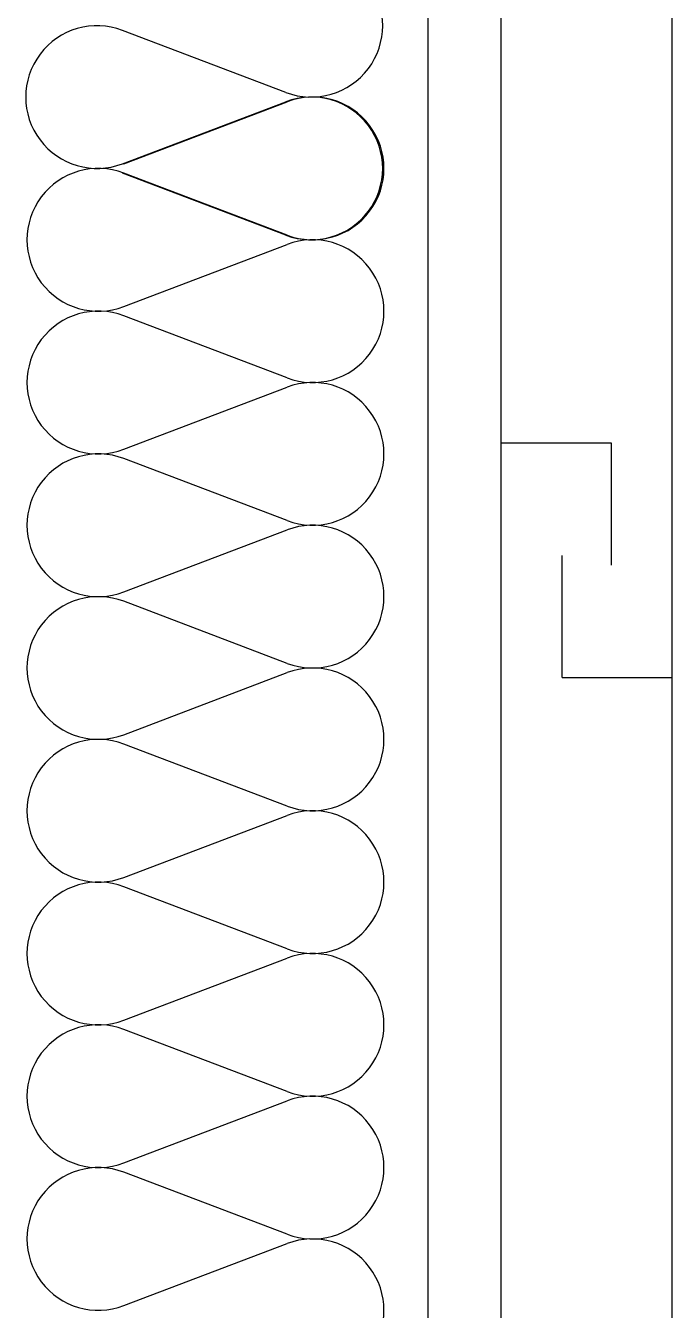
# Model space of a CAD drawing. Header units: millimetres. Extents: x 10 to 76.1, y 10 to 63.5.
# Drawn here: x 10.2486 to 10.3809, y 25.2934 to 25.5562 of the extents above; entities that cross this region are included whole.
import ezdxf

# ---------------------------------------------------------------- set-up
doc = ezdxf.new("R2010")
doc.units = ezdxf.units.MM
doc.layers.add('durlok', color=3, linetype='Continuous')
doc.layers.add('lana de vidrio', color=2, linetype='Continuous')

msp = doc.modelspace()

# ---------------------------------------------------------------- linework, layer by layer
at = {"color": 3}
for p, q in [((10.38086858634965, 25.4228245852508), (10.38086858634965, 25.5188245852508)), ((10.34586858634965, 25.3748245852508), (10.34586858634965, 25.4708245852508)), ((10.34586858634965, 25.4708245852508), (10.36836858634964, 25.4708245852508)), ((10.36836858634964, 25.4708245852508), (10.36836858634964, 25.4458245852508)), ((10.35836858634965, 25.4228245852508), (10.35836858634965, 25.4478245852508)), ((10.35836858634965, 25.4228245852508), (10.38086858634965, 25.4228245852508))]:
    msp.add_line(p, q, dxfattribs=at)
at = {"layer": 'durlok', "linetype": 'Continuous', "extrusion": (0, 1, 0)}
for p, q in [((10.33086857902546, 27.02140858770312), (10.33086858634964, 23.87212534459485)), ((10.34586855843708, 23.87141461183604), (10.34586858634965, 27.02140858770311)), ((10.38086859367383, 23.87212534459488), (10.38086866842641, 27.02140858770316))]:
    msp.add_line(p, q, dxfattribs=at)
at = {"layer": 'durlok'}
msp.add_line((10.34586855843708, 23.87141461183601), (10.34586858634965, 27.02140858770311), dxfattribs=at)
at = {"layer": 'lana de vidrio', "color": 2}
for p, q in [((10.30184674715081, 25.54254596674851), (10.26841003007001, 25.55524509470861)), ((10.2684100300691, 25.52794412953491), (10.30184674715081, 25.54064325749444)), ((10.26867277450362, 25.52794642427587), (10.30210949158511, 25.5406455522362)), ((10.30184674715081, 25.51334229232107), (10.26841003007001, 25.52604142028118)), ((10.30210949158511, 25.51334458706261), (10.26867277450453, 25.52604371502271)), ((10.26867277450362, 25.498742749849), (10.30210949158511, 25.51144187780854)), ((10.30210949158534, 25.48414091263517), (10.26867277450453, 25.49684004059528)), ((10.26867277450362, 25.46953907542157), (10.30210949158534, 25.4822382033811)), ((10.30210949158534, 25.45493723820774), (10.26867277450453, 25.46763636616784)), ((10.26867277450362, 25.44033540099413), (10.30210949158534, 25.45303452895469)), ((10.30210949158534, 25.4257335637803), (10.26867277450453, 25.43843269174041)), ((10.26867277450362, 25.4111317265667), (10.30210949158534, 25.42383085452726)), ((10.30210949158534, 25.39652988935287), (10.26867277450453, 25.40922901731297)), ((10.26867277450362, 25.38192805213926), (10.30210949158534, 25.39462718009982)), ((10.30210949158534, 25.36732621492543), (10.26867277450453, 25.38002534288553)), ((10.26867277450362, 25.35272437771183), (10.30210949158534, 25.36542350567239)), ((10.30210949158534, 25.33812254049845), (10.26867277450453, 25.35082166845855)), ((10.26867277450362, 25.32352070328439), (10.30210949158534, 25.33621983124495)), ((10.30210949158534, 25.30891886607101), (10.26867277450453, 25.32161799403112)), ((10.26867277450362, 25.29431702885741), (10.30210949158534, 25.30701615681751))]:
    msp.add_line(p, q, dxfattribs=at)
for centre, radius, start, end in [((10.30703114443093, 25.55619644933548), 0.01460183721366781, 249.2034283393312, 110.7965716606688), ((10.26322563278989, 25.5415946121213), 0.01460183721366949, 69.20342834229966, 290.7965716577004), ((10.30703114443093, 25.52699277490804), 0.01460183721366781, 249.2034283393312, 110.7965716606688), ((10.30729388886545, 25.52699506964946), 0.01460183721366781, 249.2034283393312, 110.7965716606688), ((10.26348837722419, 25.51239323243586), 0.01460183721366949, 69.20342834229966, 290.7965716577004), ((10.30729388886545, 25.49779139522214), 0.01460183721366781, 249.2034283393312, 110.7965716606688), ((10.26348837722441, 25.48318955800797), 0.01460183721366949, 69.20342834229966, 290.7965716577004), ((10.30729388886545, 25.46858772079471), 0.01460183721366781, 249.2034283393312, 110.7965716606688), ((10.26348837722441, 25.45398588358099), 0.01460183721366949, 69.20342834229966, 290.7965716577004), ((10.30729388886545, 25.43938404636727), 0.01460183721366781, 249.2034283393312, 110.7965716606688), ((10.26348837722441, 25.42478220915401), 0.01460183721366949, 69.20342834229966, 290.7965716577004), ((10.30729388886545, 25.41018037193983), 0.01460183721366781, 249.2034283393312, 110.7965716606688), ((10.26348837722441, 25.39557853472657), 0.01460183721366949, 69.20342834229966, 290.7965716577004), ((10.30729388886545, 25.38097669751285), 0.01460183721366781, 249.2034283393312, 110.7965716606688), ((10.26348837722441, 25.36637486029914), 0.01460183721366949, 69.20342834229966, 290.7965716577004), ((10.30729388886545, 25.35177302308542), 0.01460183721366781, 249.2034283393312, 110.7965716606688), ((10.26348837722441, 25.3371711858717), 0.01460183721366949, 69.20342834229966, 290.7965716577004), ((10.30729388886545, 25.32256934865844), 0.01460183721366781, 249.2034283393312, 110.7965716606688), ((10.26348837722441, 25.30796751144426), 0.01460183721366949, 69.20342834229966, 290.7965716577004), ((10.30729388886545, 25.29336567423112), 0.01460183721366781, 249.2034283393312, 110.7965716606688)]:
    msp.add_arc(centre, radius, start, end, dxfattribs=at)

doc.saveas('drawing.dxf')
